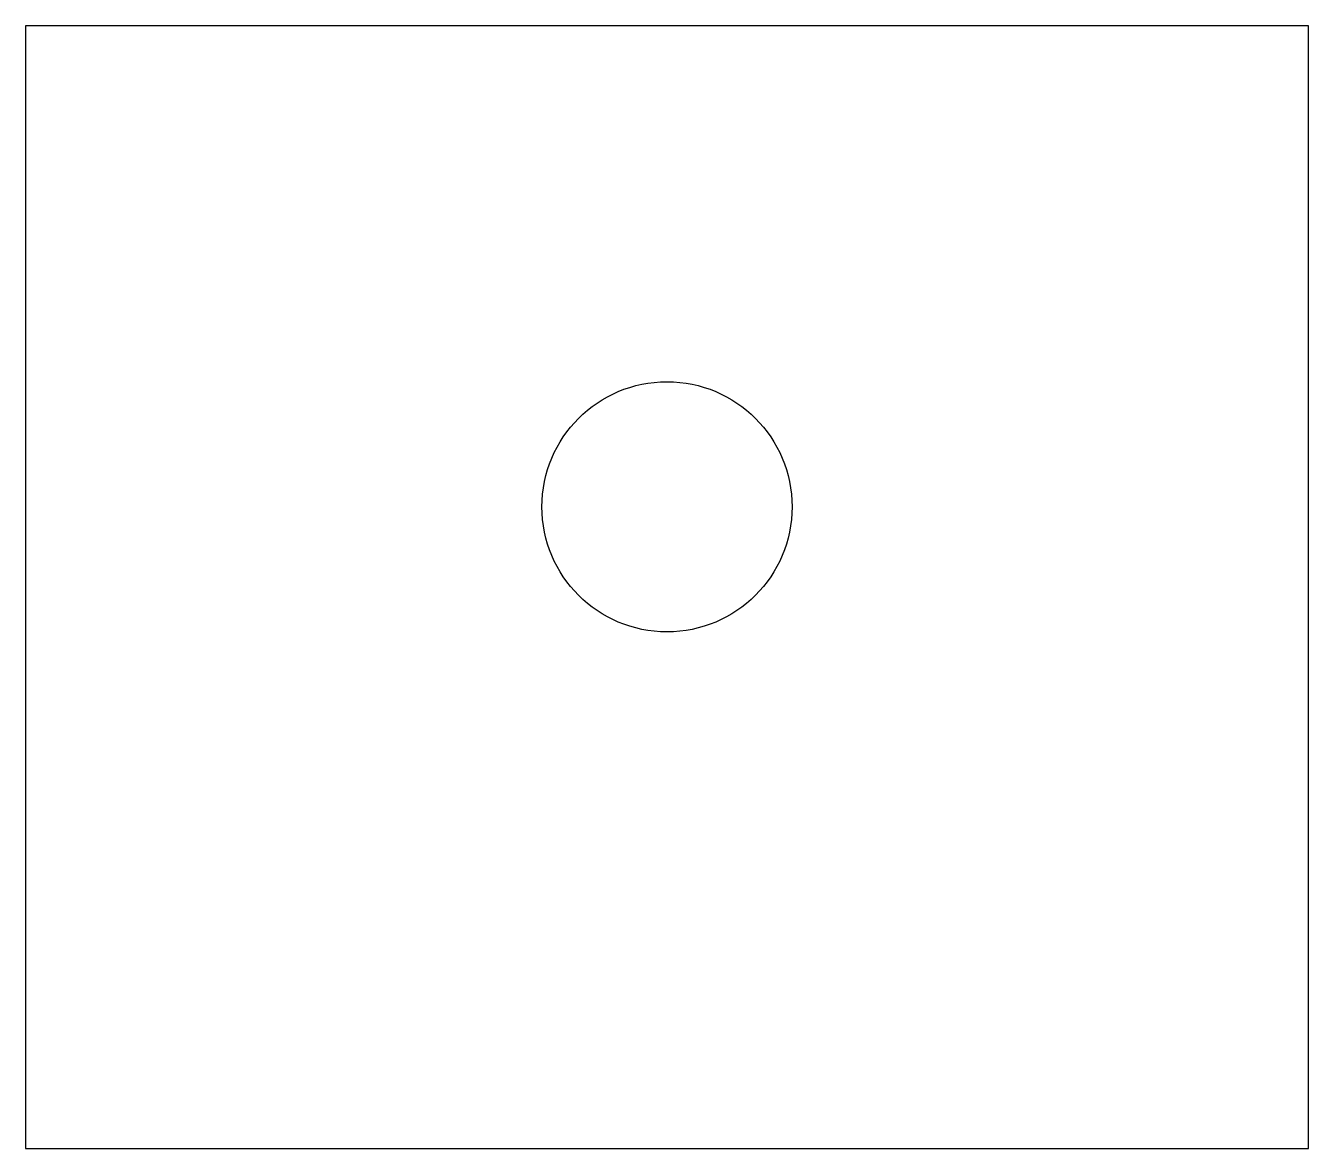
# Model space of a CAD drawing. Header units: millimetres. Extents: x -1 to 1, y -0.87 to 0.88.
import ezdxf

# ---------------------------------------------------------------- set-up
doc = ezdxf.new("R2010")
doc.units = ezdxf.units.MM

msp = doc.modelspace()

# ---------------------------------------------------------------- linework, layer by layer
for p, q in [((1, 0.8794), (-1, 0.8794)), ((-1, 0.8794), (-1, -0.8706)), ((1, -0.8706), (1, 0.8794)), ((-1, -0.8706), (1, -0.8706))]:
    msp.add_line(p, q)
msp.add_circle((0, 0.1294), 0.195)

doc.saveas('drawing.dxf')
